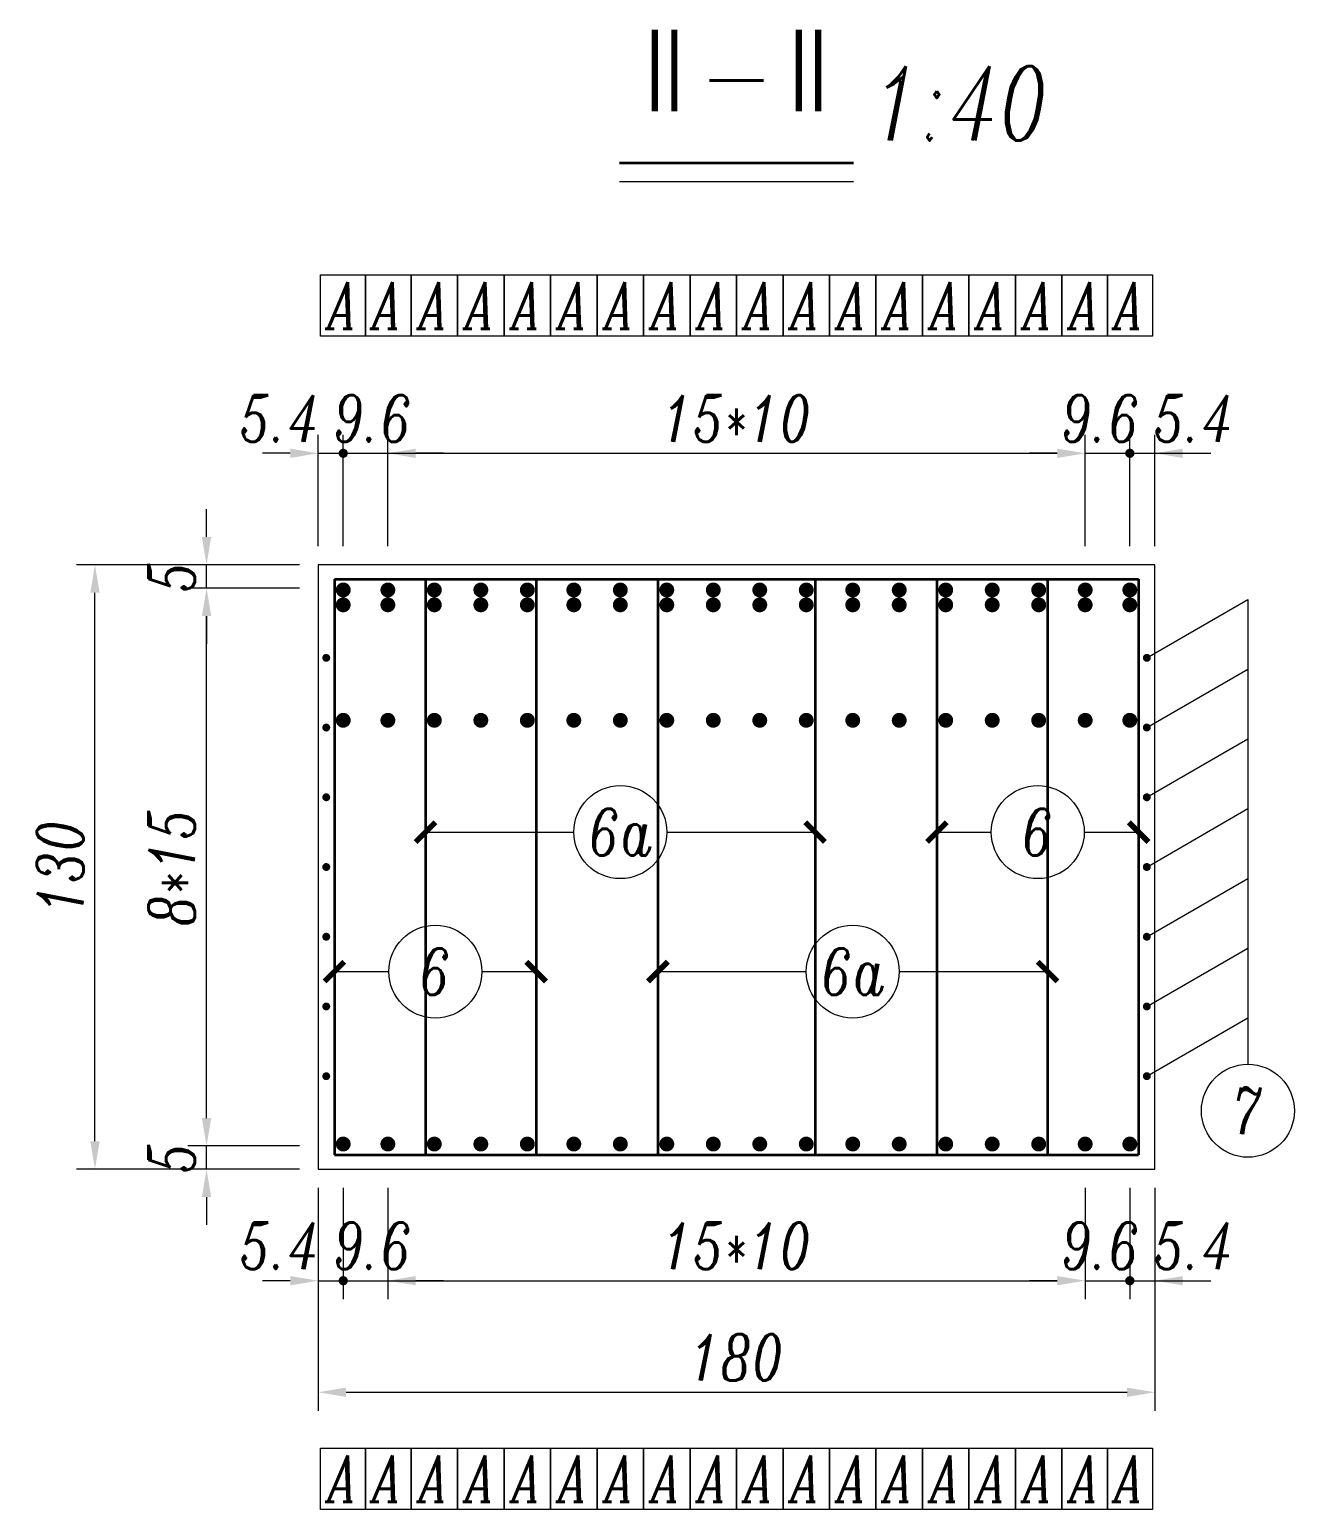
# Model space of a CAD drawing. Extents: x 4631 to 36098, y 260 to 13622.
# Drawn here: x 21234 to 23954, y 8795 to 11978 of the extents above; entities that cross this region are included whole.
import ezdxf
from ezdxf.enums import TextEntityAlignment as Align

# ---------------------------------------------------------------- set-up
doc = ezdxf.new("R2010")
doc.units = 0
for name, color, linetype, lineweight in [('工作线', 1, 'Continuous', 35), ('文字', 7, 'Continuous', 15), ('构造', 7, 'Continuous', 20), ('标注', 3, 'Continuous', 15), ('钢筋', 1, 'Continuous', 35)]:
    doc.layers.add(name, color=color, linetype=linetype, lineweight=lineweight)
doc.styles.add('标注', font='ITALC1.SHX', dxfattribs={"width": 0.75, "bigfont": 'fsdb.shx'})
doc.dimstyles.new('DimStyle40', dxfattribs={"dimtxt": 100, "dimasz": 60, "dimexe": 40, "dimexo": 40, "dimgap": 25, "dimtad": 1, "dimdec": 1, "dimlfac": 0.1, "dimdsep": 46, "dimtxsty": '标注', "dimsah": 1, "dimcen": 0, "dimclrd": 256, "dimclre": 256, "dimclrt": 256, "dimadec": 1, "dimazin": 2, "dimtfac": 1, "dimtdec": 4, "dimtmove": 2, "dimatfit": 3, "dimfxl": 1, "dimtolj": 1, "dimtzin": 0, "dimlwd": -1, "dimlwe": -1, "dimarcsym": 0})

# ---------------------------------------------------------------- blocks, each defined once
blk = doc.blocks.new('*D62')
at = {"layer": 'Defpoints', "color": 0}
for p in [(21374.494048, 10826.533333), (21614.494048, 10826.533333), (21614.494048, 9526.533333)]:
    blk.add_point(p, dxfattribs=at)
at = {"layer": '标注'}
for p, q in [((21574.494048, 10826.533333), (21334.494048, 10826.533333)), ((21374.494048, 9586.533333), (21374.494048, 10766.533333)), ((21574.494048, 9526.533333), (21334.494048, 9526.533333))]:
    blk.add_line(p, q, dxfattribs=at)
for points in [[(21364.494048, 10766.533333), (21384.494048, 10766.533333), (21374.494048, 10826.533333)], [(21364.494048, 9586.533333), (21384.494048, 9586.533333), (21374.494048, 9526.533333)]]:
    blk.add_solid(points, dxfattribs=at)
at = {"layer": '标注', "insert": (21299.494048, 10176.533333), "char_height": 100, "attachment_point": 5, "rotation": 90, "style": '标注'}
blk.add_mtext('\\A1;130', dxfattribs=at)
blk = doc.blocks.new('Dot_User')
blk.add_line((0, 0), (-1, 0))
at = {"layer": '标注', "const_width": 0.1653, "flags": 128}
blk.add_lwpolyline([(-0.08265, 0, 1), (0.08265, 0, 1)], format="xyb", close=True, dxfattribs=at)
blk = doc.blocks.new('*D63')
at = {"layer": 'Defpoints', "color": 0}
for p in [(21908.494048, 11066.533333), (21854.494048, 10826.533333), (21908.494048, 10826.533333)]:
    blk.add_point(p, dxfattribs=at)
at = {"layer": '标注'}
for p, q in [((21854.494048, 10866.533333), (21854.494048, 11106.533333)), ((21908.494048, 10866.533333), (21908.494048, 11106.533333)), ((21794.494048, 11066.533333), (21734.494048, 11066.533333)), ((21854.494048, 11066.533333), (21908.494048, 11066.533333)), ((21968.494048, 11066.533333), (22028.494048, 11066.533333))]:
    blk.add_line(p, q, dxfattribs=at)
blk.add_solid([(21794.494048, 11076.533333), (21794.494048, 11056.533333), (21854.494048, 11066.533333)], dxfattribs=at)
at = {"layer": '标注', "xscale": 60, "yscale": 60, "zscale": 60, "rotation": 180}
blk.add_blockref('Dot_User', (21908.494048, 11066.533333), dxfattribs=at)
at = {"layer": '标注', "insert": (21771.39881, 11141.534333), "char_height": 100, "attachment_point": 5, "style": '标注'}
blk.add_mtext('\\A1;5.4', dxfattribs=at)
blk = doc.blocks.new('*D64')
at = {"layer": 'Defpoints', "color": 0}
for p in [(22004.494048, 11066.533333), (21908.494048, 10826.533333), (22004.494048, 10826.533333)]:
    blk.add_point(p, dxfattribs=at)
at = {"layer": '标注'}
for p, q in [((21908.494048, 10866.533333), (21908.494048, 11106.533333)), ((22004.494048, 10866.533333), (22004.494048, 11106.533333)), ((22004.494048, 11066.533333), (22124.494048, 11066.533333)), ((22124.494048, 11066.533333), (22064.494048, 11066.533333))]:
    blk.add_line(p, q, dxfattribs=at)
blk.add_solid([(22064.494048, 11076.533333), (22064.494048, 11056.533333), (22004.494048, 11066.533333)], dxfattribs=at)
at = {"layer": '标注', "insert": (21971.589286, 11141.534333), "char_height": 100, "attachment_point": 5, "style": '标注'}
blk.add_mtext('\\A1;9.6', dxfattribs=at)
blk = doc.blocks.new('*D65')
at = {"layer": 'Defpoints', "color": 0}
for p in [(23504.494048, 11066.533333), (22004.494048, 10826.533333), (23504.494048, 10826.533333)]:
    blk.add_point(p, dxfattribs=at)
at = {"layer": '标注'}
for p, q in [((22004.494048, 10866.533333), (22004.494048, 11106.533333)), ((23504.494048, 10866.533333), (23504.494048, 11106.533333)), ((22064.494048, 11066.533333), (23444.494048, 11066.533333))]:
    blk.add_line(p, q, dxfattribs=at)
for points in [[(22064.494048, 11076.533333), (22064.494048, 11056.533333), (22004.494048, 11066.533333)], [(23444.494048, 11076.533333), (23444.494048, 11056.533333), (23504.494048, 11066.533333)]]:
    blk.add_solid(points, dxfattribs=at)
at = {"layer": '标注', "insert": (22754.494048, 11141.533333), "char_height": 100, "attachment_point": 5, "style": '标注'}
blk.add_mtext('\\A1;15*10', dxfattribs=at)
blk = doc.blocks.new('*D66')
at = {"layer": 'Defpoints', "color": 0}
for p in [(23600.494048, 11066.533333), (23504.494048, 10826.533333), (23600.494048, 10826.533333)]:
    blk.add_point(p, dxfattribs=at)
at = {"layer": '标注'}
for p, q in [((23504.494048, 10866.533333), (23504.494048, 11106.533333)), ((23600.494048, 10866.533333), (23600.494048, 11106.533333)), ((23444.494048, 11066.533333), (23384.494048, 11066.533333)), ((23504.494048, 11066.533333), (23600.494048, 11066.533333)), ((23660.494048, 11066.533333), (23720.494048, 11066.533333))]:
    blk.add_line(p, q, dxfattribs=at)
blk.add_solid([(23444.494048, 11076.533333), (23444.494048, 11056.533333), (23504.494048, 11066.533333)], dxfattribs=at)
at = {"layer": '标注', "xscale": 60, "yscale": 60, "zscale": 60, "rotation": 180}
blk.add_blockref('Dot_User', (23600.494048, 11066.533333), dxfattribs=at)
at = {"layer": '标注', "insert": (23537.39881, 11141.534333), "char_height": 100, "attachment_point": 5, "style": '标注'}
blk.add_mtext('\\A1;9.6', dxfattribs=at)
blk = doc.blocks.new('*D67')
at = {"layer": 'Defpoints', "color": 0}
for p in [(23654.494048, 11066.533333), (23600.494048, 10826.533333), (23654.494048, 10826.533333)]:
    blk.add_point(p, dxfattribs=at)
at = {"layer": '标注'}
for p, q in [((23600.494048, 10866.533333), (23600.494048, 11106.533333)), ((23654.494048, 10866.533333), (23654.494048, 11106.533333)), ((23714.494048, 11066.533333), (23774.494048, 11066.533333))]:
    blk.add_line(p, q, dxfattribs=at)
blk.add_solid([(23714.494048, 11076.533333), (23714.494048, 11056.533333), (23654.494048, 11066.533333)], dxfattribs=at)
at = {"layer": '标注', "insert": (23737.589286, 11141.534333), "char_height": 100, "attachment_point": 5, "style": '标注'}
blk.add_mtext('\\A1;5.4', dxfattribs=at)
blk = doc.blocks.new('*D68')
at = {"layer": 'Defpoints', "color": 0}
for p in [(21854.494048, 9526.533333), (21908.494048, 9526.533333), (21908.494048, 9286.533333)]:
    blk.add_point(p, dxfattribs=at)
at = {"layer": '标注'}
for p, q in [((21854.494048, 9486.533333), (21854.494048, 9246.533333)), ((21908.494048, 9486.533333), (21908.494048, 9246.533333)), ((21794.494048, 9286.533333), (21734.494048, 9286.533333)), ((21854.494048, 9286.533333), (21908.494048, 9286.533333)), ((21968.494048, 9286.533333), (22028.494048, 9286.533333))]:
    blk.add_line(p, q, dxfattribs=at)
blk.add_solid([(21794.494048, 9296.533333), (21794.494048, 9276.533333), (21854.494048, 9286.533333)], dxfattribs=at)
at = {"layer": '标注', "xscale": 60, "yscale": 60, "zscale": 60, "rotation": 180}
blk.add_blockref('Dot_User', (21908.494048, 9286.533333), dxfattribs=at)
at = {"layer": '标注', "insert": (21771.39881, 9361.534333), "char_height": 100, "attachment_point": 5, "style": '标注'}
blk.add_mtext('\\A1;5.4', dxfattribs=at)
blk = doc.blocks.new('*D69')
at = {"layer": 'Defpoints', "color": 0}
for p in [(21908.494048, 9526.533333), (22004.494048, 9526.533333), (22004.494048, 9286.533333)]:
    blk.add_point(p, dxfattribs=at)
at = {"layer": '标注'}
for p, q in [((21908.494048, 9486.533333), (21908.494048, 9246.533333)), ((22004.494048, 9486.533333), (22004.494048, 9246.533333)), ((22004.494048, 9286.533333), (22124.494048, 9286.533333)), ((22124.494048, 9286.533333), (22064.494048, 9286.533333))]:
    blk.add_line(p, q, dxfattribs=at)
blk.add_solid([(22064.494048, 9296.533333), (22064.494048, 9276.533333), (22004.494048, 9286.533333)], dxfattribs=at)
at = {"layer": '标注', "insert": (21971.589286, 9361.534333), "char_height": 100, "attachment_point": 5, "style": '标注'}
blk.add_mtext('\\A1;9.6', dxfattribs=at)
blk = doc.blocks.new('*D70')
at = {"layer": 'Defpoints', "color": 0}
for p in [(22004.494048, 9526.533333), (23504.494048, 9526.533333), (23504.494048, 9286.533333)]:
    blk.add_point(p, dxfattribs=at)
at = {"layer": '标注'}
for p, q in [((22004.494048, 9486.533333), (22004.494048, 9246.533333)), ((23504.494048, 9486.533333), (23504.494048, 9246.533333)), ((22064.494048, 9286.533333), (23444.494048, 9286.533333))]:
    blk.add_line(p, q, dxfattribs=at)
for points in [[(22064.494048, 9296.533333), (22064.494048, 9276.533333), (22004.494048, 9286.533333)], [(23444.494048, 9296.533333), (23444.494048, 9276.533333), (23504.494048, 9286.533333)]]:
    blk.add_solid(points, dxfattribs=at)
at = {"layer": '标注', "insert": (22754.494048, 9361.533333), "char_height": 100, "attachment_point": 5, "style": '标注'}
blk.add_mtext('\\A1;15*10', dxfattribs=at)
blk = doc.blocks.new('*D71')
at = {"layer": 'Defpoints', "color": 0}
for p in [(23504.494048, 9526.533333), (23600.494048, 9526.533333), (23600.494048, 9286.533333)]:
    blk.add_point(p, dxfattribs=at)
at = {"layer": '标注'}
for p, q in [((23504.494048, 9486.533333), (23504.494048, 9246.533333)), ((23600.494048, 9486.533333), (23600.494048, 9246.533333)), ((23444.494048, 9286.533333), (23384.494048, 9286.533333)), ((23504.494048, 9286.533333), (23600.494048, 9286.533333)), ((23660.494048, 9286.533333), (23720.494048, 9286.533333))]:
    blk.add_line(p, q, dxfattribs=at)
blk.add_solid([(23444.494048, 9296.533333), (23444.494048, 9276.533333), (23504.494048, 9286.533333)], dxfattribs=at)
at = {"layer": '标注', "xscale": 60, "yscale": 60, "zscale": 60, "rotation": 180}
blk.add_blockref('Dot_User', (23600.494048, 9286.533333), dxfattribs=at)
at = {"layer": '标注', "insert": (23537.39881, 9361.534333), "char_height": 100, "attachment_point": 5, "style": '标注'}
blk.add_mtext('\\A1;9.6', dxfattribs=at)
blk = doc.blocks.new('*D72')
at = {"layer": 'Defpoints', "color": 0}
for p in [(23600.494048, 9526.533333), (23654.494048, 9526.533333), (23654.494048, 9286.533333)]:
    blk.add_point(p, dxfattribs=at)
at = {"layer": '标注'}
for p, q in [((23600.494048, 9486.533333), (23600.494048, 9246.533333)), ((23654.494048, 9486.533333), (23654.494048, 9246.533333)), ((23714.494048, 9286.533333), (23774.494048, 9286.533333))]:
    blk.add_line(p, q, dxfattribs=at)
blk.add_solid([(23714.494048, 9296.533333), (23714.494048, 9276.533333), (23654.494048, 9286.533333)], dxfattribs=at)
at = {"layer": '标注', "insert": (23737.589286, 9361.534333), "char_height": 100, "attachment_point": 5, "style": '标注'}
blk.add_mtext('\\A1;5.4', dxfattribs=at)
blk = doc.blocks.new('*D73')
at = {"layer": 'Defpoints', "color": 0}
for p in [(21854.494048, 9286.533333), (23654.494048, 9286.533333), (23654.494048, 9046.533333)]:
    blk.add_point(p, dxfattribs=at)
at = {"layer": '标注'}
for p, q in [((21854.494048, 9246.533333), (21854.494048, 9006.533333)), ((23654.494048, 9246.533333), (23654.494048, 9006.533333)), ((21914.494048, 9046.533333), (23594.494048, 9046.533333))]:
    blk.add_line(p, q, dxfattribs=at)
for points in [[(21914.494048, 9056.533333), (21914.494048, 9036.533333), (21854.494048, 9046.533333)], [(23594.494048, 9056.533333), (23594.494048, 9036.533333), (23654.494048, 9046.533333)]]:
    blk.add_solid(points, dxfattribs=at)
at = {"layer": '标注', "insert": (22754.494048, 9121.533333), "char_height": 100, "attachment_point": 5, "style": '标注'}
blk.add_mtext('\\A1;180', dxfattribs=at)
blk = doc.blocks.new('*D74')
at = {"layer": 'Defpoints', "color": 0}
for p in [(21614.494048, 9576.533333), (21854.494048, 9576.533333), (21854.494048, 9526.533333)]:
    blk.add_point(p, dxfattribs=at)
at = {"layer": '标注'}
for p, q in [((21614.494048, 9636.533333), (21614.494048, 9696.533333)), ((21814.494048, 9576.533333), (21574.494048, 9576.533333)), ((21614.494048, 9526.533333), (21614.494048, 9576.533333)), ((21814.494048, 9526.533333), (21574.494048, 9526.533333)), ((21614.494048, 9466.533333), (21614.494048, 9406.533333))]:
    blk.add_line(p, q, dxfattribs=at)
for points in [[(21604.494048, 9636.533333), (21624.494048, 9636.533333), (21614.494048, 9576.533333)], [(21604.494048, 9466.533333), (21624.494048, 9466.533333), (21614.494048, 9526.533333)]]:
    blk.add_solid(points, dxfattribs=at)
at = {"layer": '标注', "insert": (21539.493048, 9551.533333), "char_height": 100, "attachment_point": 5, "rotation": 90, "style": '标注'}
blk.add_mtext('\\A1;5', dxfattribs=at)
blk = doc.blocks.new('*D75')
at = {"layer": 'Defpoints', "color": 0}
for p in [(21614.494048, 10776.533333), (21854.494048, 10776.533333), (21854.494048, 9576.533333)]:
    blk.add_point(p, dxfattribs=at)
at = {"layer": '标注'}
for p, q in [((21814.494048, 10776.533333), (21574.494048, 10776.533333)), ((21614.494048, 9636.533333), (21614.494048, 10716.533333)), ((21814.494048, 9576.533333), (21574.494048, 9576.533333))]:
    blk.add_line(p, q, dxfattribs=at)
for points in [[(21604.494048, 10716.533333), (21624.494048, 10716.533333), (21614.494048, 10776.533333)], [(21604.494048, 9636.533333), (21624.494048, 9636.533333), (21614.494048, 9576.533333)]]:
    blk.add_solid(points, dxfattribs=at)
at = {"layer": '标注', "insert": (21539.494048, 10176.533333), "char_height": 100, "attachment_point": 5, "rotation": 90, "style": '标注'}
blk.add_mtext('\\A1;8*15', dxfattribs=at)
blk = doc.blocks.new('*D76')
at = {"layer": 'Defpoints', "color": 0}
for p in [(21614.494048, 10826.533333), (21854.494048, 10826.533333), (21854.494048, 10776.533333)]:
    blk.add_point(p, dxfattribs=at)
at = {"layer": '标注'}
for p, q in [((21614.494048, 10886.533333), (21614.494048, 10946.533333)), ((21814.494048, 10826.533333), (21574.494048, 10826.533333)), ((21614.494048, 10776.533333), (21614.494048, 10826.533333)), ((21814.494048, 10776.533333), (21574.494048, 10776.533333)), ((21614.494048, 10716.533333), (21614.494048, 10656.533333))]:
    blk.add_line(p, q, dxfattribs=at)
for points in [[(21604.494048, 10886.533333), (21624.494048, 10886.533333), (21614.494048, 10826.533333)], [(21604.494048, 10716.533333), (21624.494048, 10716.533333), (21614.494048, 10776.533333)]]:
    blk.add_solid(points, dxfattribs=at)
at = {"layer": '标注', "insert": (21539.493048, 10801.533333), "char_height": 100, "attachment_point": 5, "rotation": 90, "style": '标注'}
blk.add_mtext('\\A1;5', dxfattribs=at)

msp = doc.modelspace()

# ---------------------------------------------------------------- linework, layer by layer
at = {"layer": '工作线'}
msp.add_line((22502.59, 11691.2), (23006.4, 11691.2), dxfattribs=at)
at = {"layer": '文字'}
msp.add_line((22502.59, 11651.2), (23006.4, 11651.2), dxfattribs=at)
at = {"layer": '构造'}
for p, q in [((23654.49, 10826.53), (21854.49, 10826.53)), ((21854.49, 10826.53), (21854.49, 9526.53)), ((23654.49, 9526.53), (23654.49, 10826.53)), ((21854.49, 9526.53), (23654.49, 9526.53))]:
    msp.add_line(p, q, dxfattribs=at)
at = {"layer": '标注'}
for p, q in [((23636.99, 10626.53), (23854.49, 10752.11)), ((23854.49, 10752.11), (23854.49, 9752.11)), ((23636.99, 10476.53), (23854.49, 10602.11)), ((23636.99, 10326.53), (23854.49, 10452.11)), ((23636.99, 10176.53), (23854.49, 10302.11)), ((22085.49, 10251.53), (22404.49, 10251.53)), ((22604.49, 10251.53), (22923.49, 10251.53)), ((23185.49, 10251.53), (23302.49, 10251.53)), ((23502.49, 10251.53), (23619.49, 10251.53)), ((23636.99, 10026.53), (23854.49, 10152.11)), ((23636.99, 9876.53), (23854.49, 10002.11)), ((21889.49, 9951.53), (22006.49, 9951.53)), ((22206.49, 9951.53), (22323.49, 9951.53)), ((22585.49, 9951.53), (22904.49, 9951.53)), ((23104.49, 9951.53), (23423.49, 9951.53)), ((23636.99, 9726.53), (23854.49, 9852.11))]:
    msp.add_line(p, q, dxfattribs=at)
at = {"layer": '标注', "flags": 128}
for points in [[(21956.49, 11450.53), (21956.49, 11318.53), (21859.49, 11318.53), (21859.49, 11450.53)], [(22054.49, 11450.53), (22054.49, 11318.53), (21956.49, 11318.53), (21956.49, 11450.53)], [(22154.49, 11450.53), (22154.49, 11318.53), (22054.49, 11318.53), (22054.49, 11450.53)], [(22254.49, 11450.53), (22254.49, 11318.53), (22154.49, 11318.53), (22154.49, 11450.53)], [(22354.49, 11450.53), (22354.49, 11318.53), (22254.49, 11318.53), (22254.49, 11450.53)], [(22454.49, 11450.53), (22454.49, 11318.53), (22354.49, 11318.53), (22354.49, 11450.53)], [(22554.49, 11450.53), (22554.49, 11318.53), (22454.49, 11318.53), (22454.49, 11450.53)], [(22654.49, 11450.53), (22654.49, 11318.53), (22554.49, 11318.53), (22554.49, 11450.53)], [(22754.49, 11450.53), (22754.49, 11318.53), (22654.49, 11318.53), (22654.49, 11450.53)], [(22854.49, 11450.53), (22854.49, 11318.53), (22754.49, 11318.53), (22754.49, 11450.53)], [(22954.49, 11450.53), (22954.49, 11318.53), (22854.49, 11318.53), (22854.49, 11450.53)], [(23054.49, 11450.53), (23054.49, 11318.53), (22954.49, 11318.53), (22954.49, 11450.53)], [(23154.49, 11450.53), (23154.49, 11318.53), (23054.49, 11318.53), (23054.49, 11450.53)], [(23254.49, 11450.53), (23254.49, 11318.53), (23154.49, 11318.53), (23154.49, 11450.53)], [(23354.49, 11450.53), (23354.49, 11318.53), (23254.49, 11318.53), (23254.49, 11450.53)], [(23454.49, 11450.53), (23454.49, 11318.53), (23354.49, 11318.53), (23354.49, 11450.53)], [(23552.49, 11450.53), (23552.49, 11318.53), (23454.49, 11318.53), (23454.49, 11450.53)], [(23649.49, 11450.53), (23649.49, 11318.53), (23552.49, 11318.53), (23552.49, 11450.53)], [(21956.49, 8926.53), (21956.49, 8794.53), (21859.49, 8794.53), (21859.49, 8926.53)], [(22054.49, 8926.53), (22054.49, 8794.53), (21956.49, 8794.53), (21956.49, 8926.53)], [(22154.49, 8926.53), (22154.49, 8794.53), (22054.49, 8794.53), (22054.49, 8926.53)], [(22254.49, 8926.53), (22254.49, 8794.53), (22154.49, 8794.53), (22154.49, 8926.53)], [(22354.49, 8926.53), (22354.49, 8794.53), (22254.49, 8794.53), (22254.49, 8926.53)], [(22454.49, 8926.53), (22454.49, 8794.53), (22354.49, 8794.53), (22354.49, 8926.53)], [(22554.49, 8926.53), (22554.49, 8794.53), (22454.49, 8794.53), (22454.49, 8926.53)], [(22654.49, 8926.53), (22654.49, 8794.53), (22554.49, 8794.53), (22554.49, 8926.53)], [(22754.49, 8926.53), (22754.49, 8794.53), (22654.49, 8794.53), (22654.49, 8926.53)], [(22854.49, 8926.53), (22854.49, 8794.53), (22754.49, 8794.53), (22754.49, 8926.53)], [(22954.49, 8926.53), (22954.49, 8794.53), (22854.49, 8794.53), (22854.49, 8926.53)], [(23054.49, 8926.53), (23054.49, 8794.53), (22954.49, 8794.53), (22954.49, 8926.53)], [(23154.49, 8926.53), (23154.49, 8794.53), (23054.49, 8794.53), (23054.49, 8926.53)], [(23254.49, 8926.53), (23254.49, 8794.53), (23154.49, 8794.53), (23154.49, 8926.53)], [(23354.49, 8926.53), (23354.49, 8794.53), (23254.49, 8794.53), (23254.49, 8926.53)], [(23454.49, 8926.53), (23454.49, 8794.53), (23354.49, 8794.53), (23354.49, 8926.53)], [(23552.49, 8926.53), (23552.49, 8794.53), (23454.49, 8794.53), (23454.49, 8926.53)], [(23649.49, 8926.53), (23649.49, 8794.53), (23552.49, 8794.53), (23552.49, 8926.53)]]:
    msp.add_lwpolyline(points, close=True, dxfattribs=at)
at = {"layer": '标注', "const_width": 12, "flags": 128}
for points in [[(22064.28, 10230.32), (22106.71, 10272.75)], [(22944.71, 10230.32), (22902.28, 10272.75)], [(23164.28, 10230.32), (23206.71, 10272.75)], [(23640.71, 10230.32), (23598.28, 10272.75)], [(21868.28, 9930.32), (21910.71, 9972.75)], [(22344.71, 9930.32), (22302.28, 9972.75)], [(22564.28, 9930.32), (22606.71, 9972.75)], [(23444.71, 9930.32), (23402.28, 9972.75)]]:
    msp.add_lwpolyline(points, dxfattribs=at)
at = {"layer": '标注'}
for centre in [(22504.49, 10251.53), (23402.49, 10251.53), (22106.49, 9951.53), (23004.49, 9951.53), (23854.49, 9652.11)]:
    msp.add_circle(centre, 100, dxfattribs=at)
at = {"layer": '钢筋'}
for p, q in [((21889.49, 10795.53), (23619.49, 10795.53)), ((21889.49, 10795.53), (21889.49, 9557.53)), ((22085.49, 10795.53), (22085.49, 9557.53)), ((22323.49, 10795.53), (22323.49, 9557.53)), ((22585.49, 10795.53), (22585.49, 9557.53)), ((22923.49, 10795.53), (22923.49, 9557.53)), ((23185.49, 10795.53), (23185.49, 9557.53)), ((23423.49, 10795.53), (23423.49, 9557.53)), ((23619.49, 10795.53), (23619.49, 9557.53)), ((21889.49, 9557.53), (23619.49, 9557.53))]:
    msp.add_line(p, q, dxfattribs=at)
at = {"layer": '钢筋', "flags": 128}
for points, const_width in [([(21900.49, 10772.53, 1), (21916.49, 10772.53, 1)], 16), ([(21996.49, 10772.53, 1), (22012.49, 10772.53, 1)], 16), ([(22096.49, 10772.53, 1), (22112.49, 10772.53, 1)], 16), ([(22196.49, 10772.53, 1), (22212.49, 10772.53, 1)], 16), ([(22296.49, 10772.53, 1), (22312.49, 10772.53, 1)], 16), ([(22396.49, 10772.53, 1), (22412.49, 10772.53, 1)], 16), ([(22496.49, 10772.53, 1), (22512.49, 10772.53, 1)], 16), ([(22596.49, 10772.53, 1), (22612.49, 10772.53, 1)], 16), ([(22696.49, 10772.53, 1), (22712.49, 10772.53, 1)], 16), ([(22796.49, 10772.53, 1), (22812.49, 10772.53, 1)], 16), ([(22896.49, 10772.53, 1), (22912.49, 10772.53, 1)], 16), ([(22996.49, 10772.53, 1), (23012.49, 10772.53, 1)], 16), ([(23096.49, 10772.53, 1), (23112.49, 10772.53, 1)], 16), ([(23196.49, 10772.53, 1), (23212.49, 10772.53, 1)], 16), ([(23296.49, 10772.53, 1), (23312.49, 10772.53, 1)], 16), ([(23396.49, 10772.53, 1), (23412.49, 10772.53, 1)], 16), ([(23496.49, 10772.53, 1), (23512.49, 10772.53, 1)], 16), ([(23592.49, 10772.53, 1), (23608.49, 10772.53, 1)], 16), ([(21900.49, 10740.53, 1), (21916.49, 10740.53, 1)], 16), ([(21996.49, 10740.53, 1), (22012.49, 10740.53, 1)], 16), ([(22096.49, 10740.53, 1), (22112.49, 10740.53, 1)], 16), ([(22196.49, 10740.53, 1), (22212.49, 10740.53, 1)], 16), ([(22296.49, 10740.53, 1), (22312.49, 10740.53, 1)], 16), ([(22396.49, 10740.53, 1), (22412.49, 10740.53, 1)], 16), ([(22496.49, 10740.53, 1), (22512.49, 10740.53, 1)], 16), ([(22596.49, 10740.53, 1), (22612.49, 10740.53, 1)], 16), ([(22696.49, 10740.53, 1), (22712.49, 10740.53, 1)], 16), ([(22796.49, 10740.53, 1), (22812.49, 10740.53, 1)], 16), ([(22896.49, 10740.53, 1), (22912.49, 10740.53, 1)], 16), ([(22996.49, 10740.53, 1), (23012.49, 10740.53, 1)], 16), ([(23096.49, 10740.53, 1), (23112.49, 10740.53, 1)], 16), ([(23196.49, 10740.53, 1), (23212.49, 10740.53, 1)], 16), ([(23296.49, 10740.53, 1), (23312.49, 10740.53, 1)], 16), ([(23396.49, 10740.53, 1), (23412.49, 10740.53, 1)], 16), ([(23496.49, 10740.53, 1), (23512.49, 10740.53, 1)], 16), ([(23592.49, 10740.53, 1), (23608.49, 10740.53, 1)], 16), ([(21867.74, 10626.53, 1), (21876.24, 10626.53, 1)], 8.5), ([(23632.74, 10626.53, 1), (23641.24, 10626.53, 1)], 8.5), ([(21900.49, 10492.15, 1), (21916.49, 10492.15, 1)], 16), ([(21996.49, 10492.15, 1), (22012.49, 10492.15, 1)], 16), ([(22096.49, 10492.15, 1), (22112.49, 10492.15, 1)], 16), ([(22196.49, 10492.15, 1), (22212.49, 10492.15, 1)], 16), ([(22296.49, 10492.15, 1), (22312.49, 10492.15, 1)], 16), ([(22396.49, 10492.15, 1), (22412.49, 10492.15, 1)], 16), ([(22496.49, 10492.15, 1), (22512.49, 10492.15, 1)], 16), ([(22596.49, 10492.15, 1), (22612.49, 10492.15, 1)], 16), ([(22696.49, 10492.15, 1), (22712.49, 10492.15, 1)], 16), ([(22796.49, 10492.15, 1), (22812.49, 10492.15, 1)], 16), ([(22896.49, 10492.15, 1), (22912.49, 10492.15, 1)], 16), ([(22996.49, 10492.15, 1), (23012.49, 10492.15, 1)], 16), ([(23096.49, 10492.15, 1), (23112.49, 10492.15, 1)], 16), ([(23196.49, 10492.15, 1), (23212.49, 10492.15, 1)], 16), ([(23296.49, 10492.15, 1), (23312.49, 10492.15, 1)], 16), ([(23396.49, 10492.15, 1), (23412.49, 10492.15, 1)], 16), ([(23496.49, 10492.15, 1), (23512.49, 10492.15, 1)], 16), ([(23592.49, 10492.15, 1), (23608.49, 10492.15, 1)], 16), ([(21867.74, 10476.53, 1), (21876.24, 10476.53, 1)], 8.5), ([(23632.74, 10476.53, 1), (23641.24, 10476.53, 1)], 8.5), ([(21867.74, 10326.53, 1), (21876.24, 10326.53, 1)], 8.5), ([(23632.74, 10326.53, 1), (23641.24, 10326.53, 1)], 8.5), ([(21867.74, 10176.53, 1), (21876.24, 10176.53, 1)], 8.5), ([(23632.74, 10176.53, 1), (23641.24, 10176.53, 1)], 8.5), ([(21867.74, 10026.53, 1), (21876.24, 10026.53, 1)], 8.5), ([(23632.74, 10026.53, 1), (23641.24, 10026.53, 1)], 8.5), ([(21867.74, 9876.53, 1), (21876.24, 9876.53, 1)], 8.5), ([(23632.74, 9876.53, 1), (23641.24, 9876.53, 1)], 8.5), ([(21867.74, 9726.53, 1), (21876.24, 9726.53, 1)], 8.5), ([(23632.74, 9726.53, 1), (23641.24, 9726.53, 1)], 8.5), ([(21900.49, 9580.53, 1), (21916.49, 9580.53, 1)], 16), ([(21996.49, 9580.53, 1), (22012.49, 9580.53, 1)], 16), ([(22096.49, 9580.53, 1), (22112.49, 9580.53, 1)], 16), ([(22196.49, 9580.53, 1), (22212.49, 9580.53, 1)], 16), ([(22296.49, 9580.53, 1), (22312.49, 9580.53, 1)], 16), ([(22396.49, 9580.53, 1), (22412.49, 9580.53, 1)], 16), ([(22496.49, 9580.53, 1), (22512.49, 9580.53, 1)], 16), ([(22596.49, 9580.53, 1), (22612.49, 9580.53, 1)], 16), ([(22696.49, 9580.53, 1), (22712.49, 9580.53, 1)], 16), ([(22796.49, 9580.53, 1), (22812.49, 9580.53, 1)], 16), ([(22896.49, 9580.53, 1), (22912.49, 9580.53, 1)], 16), ([(22996.49, 9580.53, 1), (23012.49, 9580.53, 1)], 16), ([(23096.49, 9580.53, 1), (23112.49, 9580.53, 1)], 16), ([(23196.49, 9580.53, 1), (23212.49, 9580.53, 1)], 16), ([(23296.49, 9580.53, 1), (23312.49, 9580.53, 1)], 16), ([(23396.49, 9580.53, 1), (23412.49, 9580.53, 1)], 16), ([(23496.49, 9580.53, 1), (23512.49, 9580.53, 1)], 16), ([(23592.49, 9580.53, 1), (23608.49, 9580.53, 1)], 16)]:
    msp.add_lwpolyline(points, format="xyb", close=True, dxfattribs=dict(at, const_width=const_width))

# ---------------------------------------------------------------- texts
at = {"layer": '文字', "style": '标注', "width": 0.75}
msp.add_text('Ⅱ-Ⅱ', height=200, dxfattribs=at).set_placement((22754.49, 11723.2), align=Align.BOTTOM_CENTER)
msp.add_text('1:40', height=160, dxfattribs=at).set_placement((23046.4, 11691.2), align=Align.BOTTOM_LEFT)
at = {"layer": '标注', "style": '标注', "width": 0.75}
for s, p in [('A', (21908.49, 11384.53)), ('A', (22004.49, 11384.53)), ('A', (22104.49, 11384.53)), ('A', (22204.49, 11384.53)), ('A', (22304.49, 11384.53)), ('A', (22404.49, 11384.53)), ('A', (22504.49, 11384.53)), ('A', (22604.49, 11384.53)), ('A', (22704.49, 11384.53)), ('A', (22804.49, 11384.53)), ('A', (22904.49, 11384.53)), ('A', (23004.49, 11384.53)), ('A', (23104.49, 11384.53)), ('A', (23204.49, 11384.53)), ('A', (23304.49, 11384.53)), ('A', (23404.49, 11384.53)), ('A', (23504.49, 11384.53)), ('A', (23600.49, 11384.53)), ('6a', (22504.49, 10251.53)), ('6', (23402.49, 10251.53)), ('6', (22106.49, 9951.53)), ('6a', (23004.49, 9951.53)), ('7', (23854.49, 9652.11)), ('A', (21908.49, 8860.53)), ('A', (22004.49, 8860.53)), ('A', (22104.49, 8860.53)), ('A', (22204.49, 8860.53)), ('A', (22304.49, 8860.53)), ('A', (22404.49, 8860.53)), ('A', (22504.49, 8860.53)), ('A', (22604.49, 8860.53)), ('A', (22704.49, 8860.53)), ('A', (22804.49, 8860.53)), ('A', (22904.49, 8860.53)), ('A', (23004.49, 8860.53)), ('A', (23104.49, 8860.53)), ('A', (23204.49, 8860.53)), ('A', (23304.49, 8860.53)), ('A', (23404.49, 8860.53)), ('A', (23504.49, 8860.53)), ('A', (23600.49, 8860.53))]:
    msp.add_text(s, height=100, dxfattribs=at).set_placement(p, align=Align.MIDDLE_CENTER)

# ---------------------------------------------------------------- dimensions: what is measured, and where the dimension line sits
at = {"layer": '标注'}
for base, p1, p2, override, picture, middle in [((21908.49, 11066.53), (21854.49, 10826.53), (21908.49, 10826.53), {"dimtxsty": '标注', "dimblk2": 'Dot_User', "dimsah": 1}, '*D63', (21771.4, 11141.53)), ((22004.49, 11066.53), (21908.49, 10826.53), (22004.49, 10826.53), {"dimtxsty": '标注', "dimblk1": 'Dot_User', "dimsah": 1, "dimsd1": 1}, '*D64', (21971.59, 11141.53)), ((23600.49, 11066.53), (23504.49, 10826.53), (23600.49, 10826.53), {"dimtxsty": '标注', "dimblk2": 'Dot_User', "dimsah": 1}, '*D66', (23537.4, 11141.53)), ((23654.49, 11066.53), (23600.49, 10826.53), (23654.49, 10826.53), {"dimtxsty": '标注', "dimblk1": 'Dot_User', "dimsah": 1, "dimsd1": 1}, '*D67', (23737.59, 11141.53)), ((21908.49, 9286.53), (21854.49, 9526.53), (21908.49, 9526.53), {"dimtxsty": '标注', "dimblk2": 'Dot_User', "dimsah": 1}, '*D68', (21771.4, 9361.53)), ((22004.49, 9286.53), (21908.49, 9526.53), (22004.49, 9526.53), {"dimtxsty": '标注', "dimblk1": 'Dot_User', "dimsah": 1, "dimsd1": 1}, '*D69', (21971.59, 9361.53)), ((23600.49, 9286.53), (23504.49, 9526.53), (23600.49, 9526.53), {"dimtxsty": '标注', "dimblk2": 'Dot_User', "dimsah": 1}, '*D71', (23537.4, 9361.53)), ((23654.49, 9286.53), (23600.49, 9526.53), (23654.49, 9526.53), {"dimtxsty": '标注', "dimblk1": 'Dot_User', "dimsah": 1, "dimsd1": 1}, '*D72', (23737.59, 9361.53))]:
    dim = msp.add_linear_dim(base=base, p1=p1, p2=p2, dimstyle='DimStyle40', override=override, dxfattribs=at)
    dim.commit()
    dim.dimension.update_dxf_attribs({"geometry": picture, "text_midpoint": middle, "dimtype": 160})
for base, p1, p2, picture, middle in [((23504.49, 11066.53), (22004.49, 10826.53), (23504.49, 10826.53), '*D65', (22754.49, 11141.53)), ((23504.49, 9286.53), (22004.49, 9526.53), (23504.49, 9526.53), '*D70', (22754.49, 9361.53))]:
    dim = msp.add_linear_dim(base=base, p1=p1, p2=p2, text='15*10', dimstyle='DimStyle40', override={"dimtxsty": '标注'}, dxfattribs=at)
    dim.commit()
    dim.dimension.update_dxf_attribs({"geometry": picture, "text_midpoint": middle})
for base, p1, p2, picture, middle in [((21614.49, 10826.53), (21854.49, 10776.53), (21854.49, 10826.53), '*D76', (21539.49, 10801.53)), ((21614.49, 9576.53), (21854.49, 9526.53), (21854.49, 9576.53), '*D74', (21539.49, 9551.53))]:
    dim = msp.add_linear_dim(base=base, p1=p1, p2=p2, angle=90, dimstyle='DimStyle40', override={"dimtxsty": '标注'}, dxfattribs=at)
    dim.commit()
    dim.dimension.update_dxf_attribs({"geometry": picture, "text_midpoint": middle, "dimtype": 160})
dim = msp.add_linear_dim(base=(21374.49, 10826.53), p1=(21614.49, 9526.53), p2=(21614.49, 10826.53), angle=90, dimstyle='DimStyle40', override={"dimtxsty": '标注'}, dxfattribs=at)
dim.commit()
dim.dimension.update_dxf_attribs({"geometry": '*D62', "text_midpoint": (21299.49, 10176.53)})
dim = msp.add_linear_dim(base=(21614.49, 10776.53), p1=(21854.49, 9576.53), p2=(21854.49, 10776.53), angle=90, text='8*15', dimstyle='DimStyle40', override={"dimtxsty": '标注'}, dxfattribs=at)
dim.commit()
dim.dimension.update_dxf_attribs({"geometry": '*D75', "text_midpoint": (21539.49, 10176.53)})
dim = msp.add_linear_dim(base=(23654.49, 9046.53), p1=(21854.49, 9286.53), p2=(23654.49, 9286.53), dimstyle='DimStyle40', override={"dimtxsty": '标注'}, dxfattribs=at)
dim.commit()
dim.dimension.update_dxf_attribs({"geometry": '*D73', "text_midpoint": (22754.49, 9121.53)})

doc.saveas('drawing.dxf')
